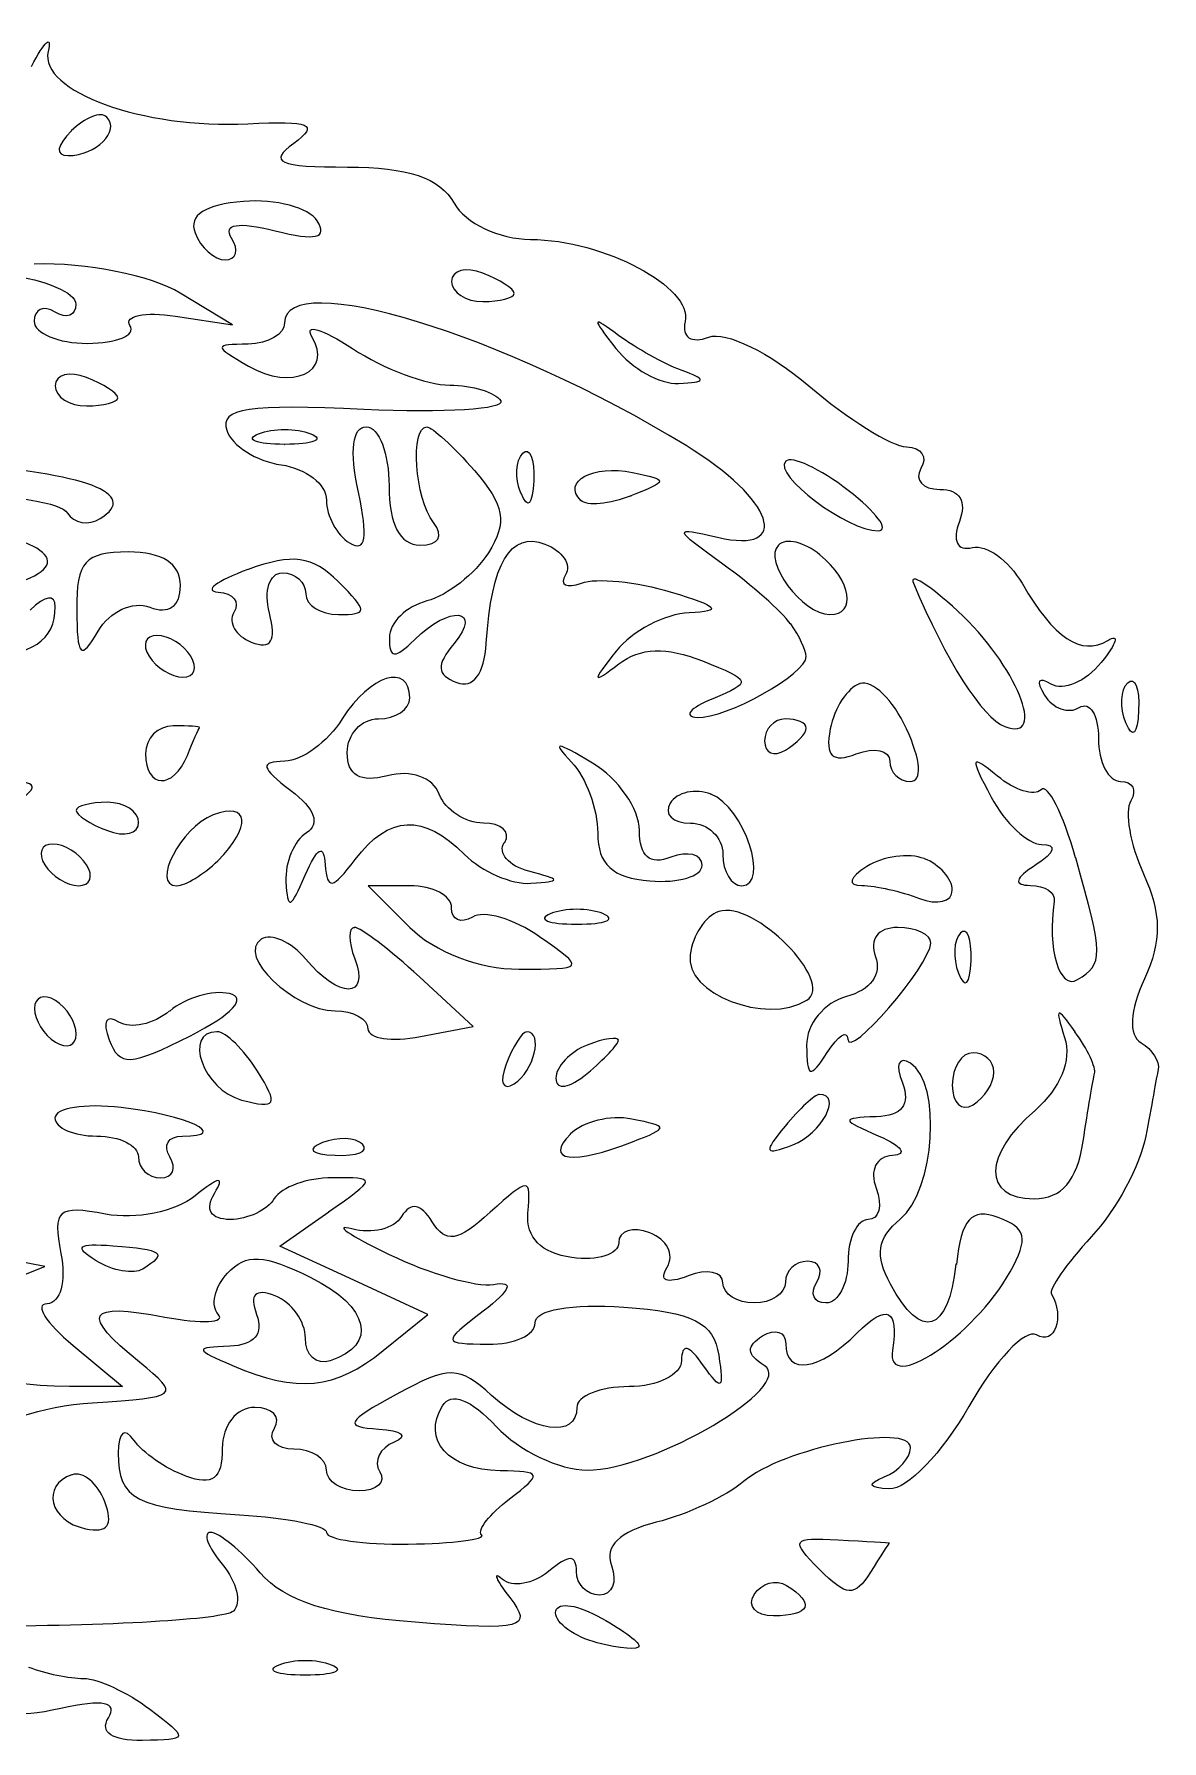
# Model space of a CAD drawing. Extents: x 100 to 384, y 603 to 745.
# Drawn here: x 264.59 to 274.29, y 643.08 to 657.76 of the extents above; entities that cross this region are included whole.
import ezdxf

# ---------------------------------------------------------------- set-up
doc = ezdxf.new("R2010")
doc.units = 0
doc.layers.add('Layer_1', color=7, linetype='CONTINUOUS')

msp = doc.modelspace()

# ---------------------------------------------------------------- linework, layer by layer
at = {"layer": 'Layer_1', "color": 7}
for points in [[(264.906386, 656.931053), (264.907803, 656.931155)], [(266.387601, 656.32506), (266.38916, 656.325003)], [(264.587091, 655.78587), (264.586637, 655.785927)], [(265.804458, 655.336466), (266.292754, 655.262736), (265.84386, 655.535543)], [(266.741422, 654.233547), (266.742726, 654.233547)], [(271.053995, 654.087889), (271.053683, 654.087969)], [(268.776527, 653.81239), (268.774543, 653.812469)], [(269.721768, 653.79155), (269.724291, 653.791209)], [(265.396808, 653.307392), (265.396382, 653.307474)], [(266.427456, 653.156938), (266.426578, 653.156708)], [(271.097082, 652.689595), (271.093765, 652.68904)], [(271.692754, 652.174946), (271.693094, 652.174665)], [(265.784842, 651.81136), (265.783595, 651.81136)], [(273.981362, 651.837008), (273.979661, 651.837356)], [(270.410502, 651.222683), (270.411352, 651.222564)], [(266.12602, 651.043689), (266.126559, 651.043746)], [(268.629948, 650.807853), (268.635532, 650.807892)], [(270.064987, 650.679358), (270.064165, 650.679375)], [(272.247636, 650.667314), (272.246304, 650.667909)], [(273.54871, 650.675846), (273.547264, 650.675707)], [(267.819466, 650.434853), (267.460401, 650.434853), (267.819466, 650.075797)], [(268.357822, 650.165207), (268.357737, 650.165703)], [(269.031986, 650.194702), (269.031305, 650.194702)], [(270.478023, 650.213116), (270.477428, 650.213116)], [(267.341148, 650.076809), (267.342367, 650.076163)], [(272.019787, 650.075879), (272.018965, 650.075343)], [(272.554486, 650.026979), (272.556754, 650.026695)], [(267.911252, 649.13597), (268.363094, 649.222115), (267.901954, 649.649463)], [(265.753208, 649.35667), (265.752839, 649.35703)], [(266.160149, 649.178269), (266.159271, 649.17822)], [(268.82602, 649.178561), (268.826304, 649.178447)], [(273.542615, 649.177699), (273.544713, 649.177642)], [(269.345299, 649.063692), (269.345299, 649.063545)], [(265.335296, 648.526105), (265.3347, 648.526246)], [(269.20008, 648.297283), (269.201299, 648.297283)], [(274.152858, 648.27993), (274.152546, 648.279941)], [(267.067491, 648.223594), (267.067774, 648.223679)], [(267.59105, 646.435463), (267.973019, 646.745326), (267.337576, 647.039157), (266.70219, 647.332988), (267.121916, 647.626949), (267.120697, 647.6277)], [(264.049699, 646.908262), (264.678055, 647.157484), (263.959982, 647.297855)], [(265.520738, 647.13587), (265.5219, 647.136238)], [(272.522455, 647.175716), (272.517636, 647.177423)], [(264.922685, 646.478416), (265.346436, 646.125324), (264.892382, 646.125324)], [(264.912508, 645.365883), (264.911941, 645.366095)], [(271.782272, 644.525923), (271.782556, 644.525838)], [(270.948518, 644.15067), (270.948518, 644.150869)], [(266.919154, 643.640547), (266.919041, 643.640547)], [(265.517393, 643.078877), (265.516997, 643.079302)]]:
    msp.add_lwpolyline(points, dxfattribs=at)
for points in [[(268.448105, 655.706738)], [(269.615441, 655.171894)], [(265.037346, 654.808691)], [(271.348543, 653.283496)], [(272.534644, 652.797814)], [(265.643847, 652.589379)], [(271.051529, 651.870743)], [(265.216949, 651.153008)], [(264.746767, 650.79396)], [(264.769472, 649.447444)], [(272.666171, 648.99811)], [(271.342845, 648.639094)], [(269.432663, 643.919213)]]:
    msp.add_lwpolyline(points, close=True, dxfattribs=at)
for points in [[(264.563705, 657.485504), (264.678792, 657.705643), (264.743138, 657.76432), (264.707422, 657.616238)], [(264.707422, 657.616238), (264.628335, 657.27201), (265.523545, 656.946763), (266.42533, 656.99284)], [(265.211563, 657.050817), (265.16139, 657.101699), (265.02306, 657.048229), (264.906386, 656.931053)], [(264.907803, 656.931155), (264.777409, 656.802292), (264.768622, 656.71867), (264.879456, 656.71867)], [(264.879456, 656.71867), (265.118134, 656.71867), (265.331412, 656.931098), (265.211563, 657.050817)], [(266.42533, 656.99284), (266.965812, 657.020619), (267.04368, 656.98717), (266.820423, 656.824037)], [(266.820423, 656.824037), (266.595919, 656.660591), (266.688329, 656.620594), (267.284285, 656.620594)], [(267.284285, 656.620594), (267.800474, 656.620594), (268.079091, 656.526087), (268.19979, 656.310489)], [(266.38916, 656.325003), (266.057649, 656.298924), (265.912997, 656.205834), (265.971362, 656.053727)], [(267.023072, 656.156115), (266.953907, 656.270294), (266.666445, 656.346404), (266.387601, 656.32506)], [(268.19979, 656.310489), (268.297019, 656.137434), (268.587683, 655.999203), (268.858165, 655.997723)], [(265.971362, 656.053727), (266.020685, 655.925771), (266.137189, 655.821201), (266.231015, 655.821201)], [(266.285441, 656.007834), (266.210606, 656.130093), (266.338449, 656.152089), (266.660748, 656.071444)], [(266.660748, 656.071444), (267.010146, 655.983882), (267.114489, 656.008033), (267.023072, 656.156115)], [(266.231015, 655.821201), (266.325409, 655.821201), (266.351204, 655.905305), (266.285441, 656.007834)], [(268.858165, 655.997723), (269.488137, 655.993755), (270.255107, 655.58643), (270.188379, 655.290411)], [(265.84386, 655.535543), (265.597245, 655.685609), (265.03179, 655.798258), (264.587091, 655.78587)], [(270.198386, 654.222407), (268.635589, 655.179381), (266.742244, 655.757861), (266.742244, 655.278355)], [(268.448105, 655.706738), (268.300987, 655.76363), (268.179097, 655.732534), (268.179097, 655.636269)], [(264.362417, 655.691193), (264.683384, 655.651281), (264.945957, 655.538377), (264.945957, 655.4401)], [(268.179097, 655.636269), (268.179097, 655.540713), (268.301554, 655.46225), (268.448105, 655.46225)], [(268.717113, 655.532719), (268.717113, 655.571639), (268.594656, 655.64979), (268.448105, 655.706738)], [(264.945957, 655.4401), (264.945957, 655.341795), (264.86602, 655.311209), (264.766524, 655.372239)], [(268.448105, 655.46225), (268.595223, 655.46225), (268.717113, 655.494026), (268.717113, 655.532719)], [(264.766524, 655.372239), (264.667311, 655.433184), (264.587091, 655.398317), (264.587091, 655.293124)], [(264.587091, 655.293124), (264.587091, 655.18861), (264.794587, 655.102976), (265.046502, 655.102976)], [(265.411037, 655.256557), (265.360581, 655.341114), (265.537463, 655.377086), (265.804458, 655.336466)], [(269.615356, 655.171877), (269.382348, 655.34601), (269.379513, 655.330958), (269.592678, 655.058123)], [(270.188379, 655.290411), (270.156915, 655.154263), (270.240253, 655.099044), (270.39219, 655.156616)], [(265.046502, 655.102976), (265.298502, 655.102976), (265.463223, 655.171999), (265.411037, 655.256557)], [(266.742244, 655.278355), (266.742244, 655.181637), (266.601645, 655.099971), (266.428137, 655.09691)], [(266.430376, 654.907697), (266.803472, 654.690421), (267.164209, 654.856702), (266.977463, 655.159612)], [(266.977463, 655.159612), (266.906313, 655.276201), (267.062786, 655.230166), (267.327286, 655.057338)], [(270.154023, 654.87189), (270.006905, 654.926712), (269.763579, 655.061726), (269.615441, 655.171894)], [(270.39219, 655.156616), (270.532505, 655.210389), (270.919576, 655.021687), (271.252335, 654.737091)], [(266.428137, 655.09691), (266.129762, 655.092091), (266.129762, 655.081886), (266.430376, 654.907697)], [(267.327286, 655.057338), (267.591759, 654.88451), (267.967463, 654.743151), (268.162543, 654.743151)], [(269.592678, 655.058123), (269.729025, 654.885295), (269.970593, 654.750315), (270.131346, 654.758107)], [(265.037346, 654.80872), (264.890228, 654.865639), (264.768338, 654.834515), (264.768338, 654.73825)], [(270.131346, 654.758107), (270.374842, 654.770296), (270.378811, 654.788721), (270.154023, 654.87189)], [(264.768338, 654.73825), (264.768338, 654.642666), (264.890511, 654.564231), (265.037346, 654.564231)], [(265.306354, 654.634701), (265.306354, 654.673535), (265.184181, 654.751772), (265.037346, 654.808691)], [(268.162543, 654.743151), (268.35785, 654.743151), (268.555056, 654.682603), (268.601148, 654.608534)], [(271.252335, 654.737091), (271.585123, 654.452507), (271.963094, 654.216369), (272.092354, 654.212353)], [(265.037346, 654.564231), (265.184464, 654.564231), (265.306354, 654.596036), (265.306354, 654.634701)], [(267.424628, 654.534238), (266.433891, 654.581832), (266.181182, 654.543876), (266.243374, 654.35472)], [(268.601148, 654.608534), (268.647352, 654.534465), (268.117841, 654.501158), (267.424628, 654.534238)], [(266.243374, 654.35472), (266.285894, 654.222852), (266.497359, 654.088972), (266.712395, 654.057422)], [(266.742726, 654.233547), (266.496395, 654.233547), (266.394858, 654.274168), (266.517655, 654.324086)], [(266.517655, 654.324086), (266.642096, 654.373919), (266.843044, 654.373919), (266.966493, 654.324086)], [(266.966493, 654.324086), (267.090934, 654.274253), (266.98917, 654.233547), (266.741422, 654.233547)], [(267.376666, 653.822989), (267.298997, 654.18103), (267.325075, 654.384093), (267.446115, 654.384093)], [(267.446115, 654.384093), (267.553548, 654.384093), (267.640288, 654.155082), (267.640288, 653.87539)], [(268.021831, 653.561206), (267.863658, 653.764564), (267.818587, 654.384118), (267.965138, 654.384118)], [(267.965138, 654.384118), (268.010493, 654.384118), (268.195311, 654.214975), (268.375056, 654.008046)], [(268.774543, 653.812469), (268.723236, 653.942211), (268.729189, 654.096898), (268.791551, 654.156573)], [(268.791551, 654.156573), (268.849945, 654.216214), (268.894732, 654.110084), (268.885945, 653.920929)], [(270.467677, 653.434053), (271.114855, 653.284412), (270.952004, 653.760913), (270.198386, 654.222407)], [(271.592351, 653.837335), (271.347721, 654.025839), (271.104735, 654.138643), (271.053995, 654.087889)], [(272.092354, 654.212353), (272.222748, 654.208101), (272.277456, 654.124337), (272.217645, 654.025635)], [(265.155012, 653.594567), (265.503107, 653.809689), (265.030855, 653.987364), (263.912417, 654.063086)], [(266.712395, 654.057422), (266.927545, 654.026014), (267.102272, 653.889328), (267.102272, 653.753789)], [(268.375056, 654.008046), (268.635844, 653.707188), (268.659938, 653.565832), (268.495812, 653.301386)], [(269.290449, 653.751893), (269.126889, 653.91565), (269.395614, 654.059724), (269.735941, 653.991194)], [(269.735941, 653.991194), (270.048376, 653.928293), (270.047809, 653.918825), (269.721768, 653.79155)], [(271.053683, 654.087969), (270.938597, 653.973619), (271.588609, 653.485088), (271.848036, 653.490533)], [(272.217645, 654.025635), (272.157834, 653.926847), (272.231819, 653.846145), (272.380071, 653.846145)], [(267.301548, 653.384713), (267.439311, 653.299447), (267.461989, 653.432902), (267.376666, 653.822989)], [(267.640288, 653.87539), (267.640288, 653.545318), (267.734115, 653.366665), (267.906745, 653.366665)], [(268.885945, 653.920929), (268.874606, 653.711703), (268.835488, 653.669269), (268.776527, 653.81239)], [(271.848036, 653.490533), (271.953201, 653.491811), (271.833863, 653.648848), (271.592351, 653.837335)], [(272.380071, 653.846145), (272.552984, 653.846145), (272.614212, 653.743928), (272.548165, 653.569512)], [(263.956666, 653.795033), (264.40556, 653.800136), (264.817831, 653.731594), (264.872682, 653.642586)], [(267.102272, 653.753789), (267.102272, 653.618407), (267.191563, 653.452296), (267.301548, 653.384713)], [(269.724291, 653.791209), (269.537488, 653.717792), (269.342067, 653.699792), (269.290449, 653.751893)], [(264.511463, 653.067856), (264.989809, 653.251456), (264.525636, 653.492282), (263.582351, 653.54864)], [(264.872682, 653.642586), (264.926256, 653.553918), (265.054949, 653.531695), (265.155012, 653.594567)], [(267.906745, 653.366665), (268.071437, 653.366665), (268.116225, 653.440224), (268.021831, 653.561206)], [(272.548165, 653.569512), (272.485803, 653.403713), (272.528323, 653.313713), (272.660984, 653.345121)], [(268.4775, 652.522728), (268.52002, 653.208361), (268.686414, 653.488929), (268.982379, 653.374984)], [(270.513031, 653.203227), (270.080889, 653.515464), (270.079245, 653.524013), (270.467677, 653.434053)], [(271.348486, 653.283459), (271.215258, 653.39367), (271.055157, 653.431088), (270.990981, 653.366883)], [(265.396382, 653.307474), (265.025129, 653.307474), (264.94848, 653.222492), (264.952987, 652.813787)], [(265.845674, 653.018902), (265.845674, 653.206895), (265.690335, 653.307392), (265.396808, 653.307392)], [(267.203299, 653.052566), (266.981063, 653.274179), (266.811778, 653.296912), (266.427456, 653.156938)], [(268.495812, 653.301386), (268.381576, 653.119571), (268.143976, 652.932848), (267.966215, 652.886359)], [(268.982379, 653.374984), (269.132615, 653.316987), (269.212836, 653.198046), (269.159261, 653.110767)], [(270.990981, 653.366883), (270.855201, 653.23218), (271.198477, 652.768424), (271.431882, 652.768424)], [(271.431882, 652.768424), (271.667157, 652.768424), (271.621803, 653.0569), (271.348543, 653.283496)], [(272.660984, 653.345121), (272.782307, 653.37378), (272.972682, 653.235506), (273.086974, 653.038262)], [(266.426578, 653.156708), (266.155869, 653.057524), (266.040272, 652.970585), (266.169759, 652.962648)], [(266.611113, 652.78211), (266.56179, 652.972229), (266.610943, 653.127749), (266.722231, 653.127749)], [(266.722231, 653.127749), (266.833633, 653.127749), (266.923491, 653.047104), (266.923491, 652.948316)], [(269.159261, 653.110767), (269.106537, 653.023658), (269.16493, 652.990918), (269.295324, 653.039334)], [(269.295324, 653.039334), (269.424867, 653.087098), (269.771431, 653.05294), (270.067652, 652.962912)], [(271.093765, 652.68904), (271.021765, 652.793837), (270.759872, 653.024891), (270.513031, 653.203227)], [(272.534644, 652.797862), (272.284345, 653.028517), (272.11197, 653.136452), (272.153327, 653.037644)], [(264.768338, 652.835446), (264.768338, 652.946905), (264.682732, 652.934772), (264.551771, 652.805853)], [(265.580918, 652.832014), (265.746178, 652.768886), (265.845674, 652.838533), (265.845674, 653.018902)], [(266.169759, 652.962648), (266.299869, 652.954995), (266.36053, 652.875993), (266.306105, 652.787666)], [(266.923491, 652.948316), (266.923491, 652.849245), (267.051334, 652.768798), (267.205538, 652.768798)], [(267.205538, 652.768798), (267.461223, 652.768798), (267.460656, 652.795444), (267.203299, 653.052566)], [(270.067652, 652.962912), (270.479923, 652.837791), (270.516688, 652.796036), (270.223841, 652.784329)], [(272.153327, 653.037644), (272.433107, 652.370431), (272.746817, 651.878036), (272.939261, 651.804185)], [(273.086974, 653.038262), (273.361085, 652.564307), (273.594631, 652.408461), (273.824691, 652.545952)], [(264.124987, 652.41051), (264.564017, 652.41051), (264.768338, 652.545439), (264.768338, 652.835446)], [(264.952987, 652.813787), (264.95551, 652.399342), (264.987853, 652.369311), (265.137523, 652.626899)], [(265.137523, 652.626899), (265.236735, 652.795985), (265.435047, 652.888054), (265.580918, 652.832014)], [(267.966215, 652.886359), (267.788767, 652.840183), (267.643179, 652.697374), (267.643179, 652.56961)], [(267.859746, 652.552603), (268.159368, 652.852256), (268.452754, 652.823906), (268.200272, 652.520117)], [(272.939261, 651.804185), (273.311847, 651.661291), (273.03734, 652.336464), (272.534644, 652.797814)], [(266.306105, 652.787666), (266.252814, 652.698884), (266.323113, 652.584138), (266.454074, 652.531725)], [(266.454074, 652.531725), (266.627554, 652.465281), (266.67546, 652.54108), (266.611113, 652.78211)], [(270.223841, 652.784329), (270.01266, 652.774975), (269.731009, 652.627403), (269.595485, 652.454708)], [(271.23116, 652.408143), (271.228893, 652.45826), (271.170499, 652.584997), (271.097082, 652.689595)], [(265.643847, 652.589379), (265.544634, 652.589379), (265.512886, 652.508365), (265.576099, 652.409833)], [(265.934426, 652.409833), (265.874615, 652.50879), (265.742237, 652.589379), (265.643847, 652.589379)], [(267.643179, 652.56961), (267.643179, 652.388987), (267.690518, 652.38516), (267.859746, 652.552603)], [(268.200272, 652.520117), (268.044083, 652.331415), (268.050319, 652.250713), (268.222949, 652.183917)], [(268.222949, 652.183917), (268.364115, 652.129435), (268.460776, 652.256938), (268.4775, 652.522728)], [(273.824691, 652.545952), (273.928439, 652.607379), (273.90151, 652.522141), (273.769132, 652.35657)], [(265.576099, 652.409833), (265.63591, 652.311045), (265.768288, 652.230343), (265.866678, 652.230343)], [(265.866678, 652.230343), (265.965891, 652.230343), (265.996789, 652.310989), (265.934426, 652.409833)], [(267.818474, 652.051003), (267.818474, 652.355887), (267.474178, 652.2494), (267.23825, 651.871485)], [(269.595485, 652.454708), (269.380052, 652.181505), (269.383453, 652.167079), (269.618162, 652.343902)], [(269.618162, 652.343902), (269.804965, 652.48518), (270.02482, 652.493288), (270.336348, 652.370264)], [(270.293828, 651.88387), (270.539025, 651.870264), (271.235667, 652.259401), (271.23116, 652.408143)], [(270.336348, 652.370264), (270.763359, 652.201234), (270.767752, 652.185275), (270.426206, 652.044481)], [(273.769132, 652.35657), (273.634203, 652.190516), (273.440256, 652.106866), (273.337444, 652.170419)], [(272.092921, 651.785879), (271.978401, 652.0353), (271.799252, 652.210356), (271.692754, 652.174946)], [(273.337444, 652.170419), (273.226609, 652.23777), (273.203649, 652.198482), (273.281318, 652.075486)], [(273.996669, 652.181445), (274.055063, 652.240831), (274.09985, 652.135269), (274.090779, 651.945801)], [(271.693094, 652.174665), (271.585945, 652.139685), (271.470858, 651.963682), (271.436842, 651.784759)], [(273.281318, 652.075486), (273.351617, 651.959748), (273.48683, 651.911729), (273.578275, 651.96828)], [(273.979661, 651.837356), (273.928637, 651.967098), (273.934307, 652.121787), (273.996669, 652.181445)], [(267.549466, 651.871485), (267.696584, 651.871485), (267.818474, 651.952131), (267.818474, 652.051003)], [(270.426206, 652.044481), (270.228064, 651.963467), (270.169387, 651.890758), (270.293828, 651.88387)], [(273.578275, 651.96828), (273.670968, 652.024973), (273.745236, 651.905493), (273.745236, 651.701908)], [(274.090779, 651.945801), (274.079441, 651.736633), (274.040606, 651.69417), (273.981362, 651.837008)], [(265.783595, 651.81136), (265.6515, 651.81136), (265.545201, 651.70336), (265.545201, 651.571917)], [(266.01048, 651.796053), (266.016149, 651.805407), (265.916086, 651.81136), (265.784842, 651.81136)], [(265.905031, 651.55661), (265.954354, 651.680002), (266.00226, 651.787719), (266.01048, 651.796053)], [(267.23825, 651.871485), (267.113809, 651.674052), (266.892055, 651.509858), (266.742981, 651.506698)], [(267.280458, 651.58124), (267.280458, 651.740803), (267.402631, 651.871485), (267.549466, 651.871485)], [(271.051529, 651.870714), (270.9526, 651.870714), (270.872096, 651.785477), (270.872096, 651.680595)], [(271.230962, 651.791798), (271.230962, 651.834799), (271.151025, 651.870743), (271.051529, 651.870743)], [(271.051529, 651.60165), (271.150741, 651.662283), (271.230962, 651.748343), (271.230962, 651.791798)], [(271.436842, 651.784759), (271.391771, 651.548378), (271.45385, 651.489508), (271.661346, 651.569666)], [(272.124386, 651.332378), (272.231535, 651.332378), (272.219063, 651.511131), (272.092921, 651.785879)], [(269.39122, 651.490007), (269.073797, 651.681629), (269.035302, 651.683217), (269.211787, 651.497661)], [(270.872096, 651.680595), (270.872096, 651.575741), (270.952033, 651.540365), (271.051529, 651.60165)], [(271.661346, 651.569666), (271.818669, 651.629903), (271.948921, 651.601329), (271.948921, 651.506397)], [(273.745236, 651.701908), (273.745236, 651.498551), (273.830275, 651.332268), (273.935724, 651.332268)], [(265.545201, 651.571917), (265.545201, 651.269611), (265.784445, 651.259624), (265.905031, 651.55661)], [(266.742981, 651.506698), (266.524997, 651.501595), (266.536335, 651.451876), (266.795705, 651.254698)], [(267.627872, 651.381851), (267.390896, 651.319999), (267.280458, 651.382353), (267.280458, 651.58124)], [(269.211787, 651.497661), (269.336228, 651.367466), (269.436291, 651.092922), (269.436291, 650.887333)], [(269.795157, 650.911051), (269.795157, 651.095444), (269.613173, 651.355872), (269.39122, 651.490007)], [(271.948921, 651.506397), (271.948921, 651.410756), (272.027441, 651.332378), (272.124386, 651.332378)], [(272.875283, 651.378708), (272.640858, 651.573079), (272.633771, 651.549665), (272.821708, 651.197602)], [(264.235453, 651.019397), (264.653904, 651.280666), (264.670798, 651.332659), (264.338918, 651.332659)], [(268.071126, 651.223253), (268.016984, 651.36748), (267.829897, 651.434491), (267.627872, 651.381851)], [(273.250704, 651.26073), (273.194294, 651.203101), (273.024215, 651.255627), (272.875283, 651.378708)], [(273.935724, 651.332268), (274.040889, 651.332268), (274.07859, 651.257546), (274.022748, 651.166101)], [(266.795705, 651.254698), (267.002067, 651.098934), (267.050256, 650.965022), (266.930067, 650.890738)], [(268.452414, 650.973889), (268.295941, 650.973889), (268.123793, 651.086453), (268.071126, 651.223253)], [(270.411352, 651.222564), (270.276423, 651.274268), (270.117683, 651.239855), (270.059289, 651.145292)], [(270.674974, 650.435043), (270.919888, 650.435043), (270.694817, 651.114505), (270.410502, 651.222683)], [(272.821708, 651.197602), (272.941614, 650.975508), (273.135135, 650.792407), (273.255041, 650.790893)], [(273.547264, 650.675707), (273.441249, 651.055226), (273.309154, 651.3185), (273.250704, 651.26073)], [(265.216949, 651.153036), (265.069831, 651.153036), (264.947941, 651.1216), (264.947941, 651.082935)], [(264.947941, 651.082935), (264.947941, 651.044242), (265.070115, 650.965751), (265.216949, 650.908945)], [(265.485957, 650.979017), (265.485957, 651.074601), (265.363784, 651.153008), (265.216949, 651.153008)], [(266.126559, 651.043746), (265.848197, 650.936653), (265.589592, 650.434898), (265.81316, 650.434898)], [(266.166556, 650.650303), (266.460423, 650.944103), (266.438115, 651.163232), (266.12602, 651.043689)], [(267.348178, 650.659629), (267.640571, 651.044752), (267.93648, 651.058872), (268.290867, 650.704105)], [(270.059289, 651.145292), (270.00203, 651.050614), (270.081967, 650.973626), (270.233053, 650.973626)], [(274.022748, 651.166101), (273.967472, 651.074513), (274.017078, 650.791962), (274.131598, 650.537694)], [(265.216949, 650.908945), (265.364067, 650.852252), (265.485957, 650.883433), (265.485957, 650.979017)], [(266.930067, 650.890738), (266.824902, 650.826278), (266.744965, 650.63647), (266.752902, 650.469538)], [(268.635532, 650.807892), (268.690524, 650.89948), (268.607186, 650.973889), (268.452414, 650.973889)], [(269.436291, 650.887333), (269.436291, 650.618212), (269.563567, 650.503148), (269.885072, 650.476397)], [(270.064165, 650.679375), (269.883882, 650.61072), (269.795157, 650.687029), (269.795157, 650.911051)], [(270.233053, 650.973626), (270.386124, 650.973626), (270.512833, 650.852246), (270.512833, 650.704334)], [(264.746795, 650.79396), (264.647866, 650.79396), (264.616401, 650.713456), (264.679047, 650.61447)], [(265.037374, 650.61447), (264.977563, 650.713541), (264.845186, 650.79396), (264.746767, 650.79396)], [(266.919579, 650.524927), (267.025028, 650.769415), (267.078603, 650.798045), (267.091642, 650.614785)], [(268.84453, 650.559311), (268.670767, 650.604438), (268.574389, 650.716605), (268.629948, 650.807853)], [(270.333995, 650.611128), (270.333995, 650.705862), (270.211822, 650.73676), (270.064987, 650.679358)], [(273.255041, 650.790893), (273.391954, 650.78962), (273.374096, 650.723627), (273.204867, 650.614124)], [(264.679047, 650.61447), (264.738858, 650.515399), (264.871236, 650.43498), (264.969626, 650.43498)], [(264.969626, 650.43498), (265.068839, 650.43498), (265.100871, 650.515626), (265.037374, 650.61447)], [(265.81316, 650.434898), (265.888562, 650.434898), (266.046735, 650.532013), (266.166556, 650.650303)], [(267.091642, 650.614785), (267.10865, 650.394618), (267.152304, 650.40281), (267.348178, 650.659629)], [(268.290867, 650.704105), (268.437986, 650.555881), (268.695768, 650.444224), (268.861538, 650.455563)], [(269.885072, 650.476397), (270.131119, 650.455421), (270.333995, 650.516281), (270.333995, 650.611128)], [(270.512833, 650.704334), (270.512833, 650.556139), (270.585116, 650.435043), (270.674974, 650.435043)], [(271.752565, 650.600359), (271.598077, 650.501685), (271.580786, 650.439181), (271.709762, 650.437424)], [(272.246304, 650.667909), (272.113642, 650.718422), (271.891689, 650.688885), (271.752565, 650.600359)], [(272.487447, 650.395414), (272.487447, 650.494485), (272.378313, 650.616574), (272.247636, 650.667314)], [(273.204867, 650.614124), (273.025434, 650.497961), (273.009844, 650.439113), (273.160363, 650.437384)], [(273.565718, 649.626647), (273.789088, 649.764609), (273.788521, 649.824222), (273.54871, 650.675846)], [(266.752902, 650.469538), (266.767075, 650.221988), (266.793721, 650.232249), (266.919579, 650.524927)], [(268.861538, 650.455563), (269.127995, 650.474555), (269.126011, 650.485837), (268.84453, 650.559311)], [(274.131598, 650.537694), (274.288071, 650.192553), (274.290338, 649.963267), (274.140102, 649.632957)], [(268.178587, 650.244648), (268.178587, 650.349473), (268.017863, 650.434853), (267.819466, 650.434853)], [(271.235015, 649.449009), (271.484464, 649.603894), (270.781671, 650.314344), (270.478023, 650.213116)], [(271.709762, 650.437424), (271.825982, 650.436143), (272.047368, 650.385833), (272.2035, 650.325314)], [(272.2035, 650.325314), (272.358839, 650.265701), (272.487447, 650.297534), (272.487447, 650.395414)], [(273.160363, 650.437384), (273.284804, 650.4361), (273.376363, 650.374398), (273.364174, 650.299904)], [(273.364174, 650.299904), (273.301529, 649.894204), (273.408962, 649.53006), (273.565718, 649.626647)], [(268.357737, 650.165703), (268.258524, 650.105042), (268.178587, 650.139908), (268.178587, 650.244648)], [(268.936288, 649.996432), (268.715469, 650.15024), (268.456326, 650.226379), (268.357822, 650.165207)], [(269.031305, 650.194702), (268.907148, 650.144982), (269.008628, 650.10405), (269.256376, 650.10405)], [(269.48088, 650.194702), (269.356439, 650.244336), (269.155463, 650.244336), (269.031986, 650.194702)], [(269.256376, 650.10405), (269.502707, 650.10405), (269.604187, 650.144472), (269.48088, 650.194702)], [(270.477428, 650.213116), (270.364893, 650.176265), (270.254341, 650.008454), (270.230814, 649.840652)], [(266.922527, 649.805596), (266.79922, 649.952657), (266.628348, 650.028144), (266.540134, 649.973577)], [(267.342367, 650.076163), (267.288792, 650.076163), (267.290493, 649.954585), (267.345003, 649.806871)], [(267.901954, 649.649463), (267.649104, 649.884512), (267.396055, 650.076809), (267.341148, 650.076809)], [(267.819466, 650.075797), (268.03093, 649.865183), (268.417888, 649.716681), (268.757138, 649.716681)], [(272.018965, 650.075343), (271.845485, 650.075343), (271.7698, 649.974969), (271.826493, 649.823797)], [(272.302118, 649.941233), (272.304386, 650.014934), (272.176826, 650.075879), (272.019787, 650.075879)], [(272.556754, 650.026695), (272.498077, 649.967394), (272.491841, 649.812254), (272.539746, 649.682569)], [(272.649163, 649.791363), (272.654833, 649.98066), (272.614014, 650.086642), (272.554486, 650.026979)], [(266.540134, 649.973577), (266.323283, 649.84015), (266.823031, 649.358603), (267.177362, 649.358603)], [(268.757138, 649.716681), (269.332118, 649.716681), (269.333167, 649.717963), (268.936288, 649.996432)], [(271.587192, 649.113423), (271.589771, 648.930532), (272.293415, 649.744549), (272.302118, 649.941233)], [(267.345003, 649.806871), (267.477664, 649.459967), (267.20894, 649.458703), (266.922527, 649.805596)], [(270.230814, 649.840652), (270.182908, 649.507983), (270.886127, 649.233371), (271.235015, 649.449009)], [(271.826493, 649.823797), (271.882902, 649.674213), (271.781705, 649.53542), (271.577327, 649.481522)], [(272.539746, 649.682569), (272.596156, 649.539391), (272.640093, 649.581571), (272.649163, 649.791363)], [(274.140102, 649.632957), (274.011976, 649.355502), (274.002622, 649.150705), (274.111756, 649.083745)], [(264.769472, 649.447447), (264.67026, 649.50808), (264.590039, 649.47738), (264.590039, 649.379188)], [(264.948905, 649.156955), (264.948905, 649.255742), (264.868968, 649.386533), (264.769472, 649.447444)], [(266.266817, 649.506708), (266.124801, 649.539079), (265.892275, 649.47238), (265.753208, 649.35667)], [(265.931195, 649.144233), (266.291563, 649.327209), (266.424452, 649.47062), (266.266817, 649.506708)], [(271.577327, 649.481522), (271.386556, 649.431717), (271.231869, 649.241796), (271.233428, 649.059877)], [(264.590039, 649.379188), (264.590039, 649.280231), (264.669976, 649.149639), (264.769472, 649.088697)], [(265.314773, 649.261729), (265.205072, 649.328825), (265.172757, 649.266831), (265.232285, 649.10914)], [(265.752839, 649.35703), (265.613374, 649.241546), (265.41665, 649.198715), (265.314773, 649.261729)], [(267.177362, 649.358603), (267.331567, 649.358603), (267.459409, 649.289409), (267.459409, 649.203945)], [(273.544713, 649.177642), (273.382571, 649.403819), (273.367548, 649.395853), (273.453721, 649.127894)], [(264.769472, 649.088697), (264.868685, 649.028064), (264.948905, 649.058763), (264.948905, 649.156955)], [(265.232285, 649.10914), (265.321293, 648.876302), (265.411151, 648.880724), (265.931195, 649.144233)], [(266.159271, 649.17822), (265.862993, 649.17822), (266.04305, 648.675899), (266.372152, 648.590389)], [(266.508499, 648.838817), (266.390578, 649.025422), (266.234956, 649.178269), (266.160149, 649.178269)], [(267.459409, 649.203945), (267.459409, 649.119359), (267.66322, 649.088036), (267.911252, 649.13597)], [(268.826304, 649.178447), (268.787186, 649.178447), (268.706115, 649.052816), (268.649138, 648.89983)], [(268.718304, 648.730998), (268.888382, 648.836617), (268.969737, 649.178561), (268.82602, 649.178561)], [(269.614307, 649.104511), (269.614307, 649.138215), (269.492134, 649.120102), (269.345299, 649.063692)], [(271.41031, 648.998592), (271.506404, 649.146815), (271.585491, 649.198406), (271.587192, 649.113423)], [(273.453721, 649.127894), (273.514949, 648.933466), (273.416871, 648.689766), (273.202004, 648.504459)], [(273.711844, 648.818651), (273.726017, 648.867917), (273.650049, 649.029662), (273.542615, 649.177699)], [(269.345299, 649.063545), (269.198181, 649.006852), (269.076291, 648.878159), (269.076291, 648.777878)], [(269.345299, 648.818867), (269.492417, 648.941975), (269.614307, 649.070243), (269.614307, 649.104511)], [(271.233428, 649.059877), (271.235667, 648.780494), (271.264893, 648.770842), (271.41031, 648.998592)], [(272.666171, 648.99811), (272.566959, 648.99811), (272.486738, 648.871911), (272.486738, 648.718189)], [(272.845604, 648.829278), (272.845604, 648.922567), (272.7651, 648.99811), (272.666171, 648.99811)], [(274.111756, 649.083745), (274.207283, 649.025209), (274.272763, 648.921206), (274.259157, 648.852863)], [(266.372152, 648.590389), (266.674552, 648.511586), (266.692524, 648.544467), (266.508499, 648.838817)], [(268.649138, 648.89983), (268.589044, 648.740183), (268.617107, 648.668069), (268.718304, 648.730998)], [(272.127078, 648.907047), (272.024181, 648.969664), (271.995267, 648.897693), (272.057913, 648.738215)], [(272.038921, 647.564922), (272.337948, 647.81318), (272.398694, 648.73912), (272.127078, 648.907047)], [(272.666171, 648.549357), (272.765384, 648.60999), (272.845604, 648.736217), (272.845604, 648.829278)], [(274.259157, 648.852863), (274.242149, 648.784945), (274.199913, 648.526822), (274.152858, 648.27993)], [(269.076291, 648.777878), (269.076291, 648.672656), (269.191094, 648.690287), (269.345299, 648.818867)], [(272.057913, 648.738215), (272.129063, 648.549967), (272.057913, 648.45546), (271.830858, 648.446939)], [(272.486738, 648.718189), (272.486738, 648.564211), (272.566675, 648.488044), (272.666171, 648.549357)], [(273.612631, 648.235162), (273.654867, 648.506693), (273.697954, 648.769263), (273.711844, 648.818651)], [(265.3347, 648.526246), (265.021982, 648.562275), (264.766156, 648.521994), (264.766156, 648.436246)], [(271.342817, 648.639014), (271.304833, 648.639014), (271.173305, 648.515906), (271.048042, 648.365584)], [(271.11494, 648.20537), (271.365806, 648.302173), (271.543, 648.639094), (271.342845, 648.639094)], [(264.766156, 648.436246), (264.766156, 648.350555), (264.92688, 648.280256), (265.12522, 648.280256)], [(265.863277, 648.280256), (266.286036, 648.280256), (265.900127, 648.460397), (265.335296, 648.526105)], [(269.729649, 648.426742), (269.546247, 648.463224), (269.308108, 648.404631), (269.20008, 648.297283)], [(269.735318, 648.230443), (270.052515, 648.355564), (270.052345, 648.362083), (269.729649, 648.426742)], [(271.830858, 648.446939), (271.523667, 648.435033), (271.52568, 648.42171), (271.85637, 648.280006)], [(273.202004, 648.504459), (272.74934, 648.116923), (272.745286, 647.741418), (273.190666, 647.741418)], [(265.12522, 648.280256), (265.323078, 648.280256), (265.484285, 648.19961), (265.484285, 648.100738)], [(265.753576, 648.100738), (265.693765, 648.199695), (265.739403, 648.280256), (265.863277, 648.280256)], [(267.411617, 648.209421), (267.353223, 648.268778), (267.1959, 648.275185), (267.067491, 648.223594)], [(269.201299, 648.297283), (268.968008, 648.062887), (269.226811, 648.030203), (269.735318, 648.230443)], [(271.048042, 648.365584), (270.858121, 648.136942), (270.869743, 648.110693), (271.11494, 648.20537)], [(271.85637, 648.280006), (272.054511, 648.195449), (272.105252, 648.120189), (271.972874, 648.113017)], [(274.152546, 648.279941), (274.106908, 648.033015), (273.896861, 647.642812), (273.683271, 647.412704)], [(265.484285, 648.100738), (265.484285, 648.001809), (265.569608, 647.921248), (265.674773, 647.921248)], [(265.674773, 647.921248), (265.779938, 647.921248), (265.814237, 648.001894), (265.753576, 648.100738)], [(267.067774, 648.223679), (266.925475, 648.166419), (266.966294, 648.123446), (267.177192, 648.114885)], [(267.177192, 648.114885), (267.36683, 648.106948), (267.472363, 648.149043), (267.411617, 648.209421)], [(271.972874, 648.113017), (271.832559, 648.105364), (271.771897, 647.986592), (271.833126, 647.831083)], [(273.190666, 647.741418), (273.430193, 647.741418), (273.5607, 647.892476), (273.612631, 648.235162)], [(266.138634, 647.787067), (266.231327, 647.940535), (266.178036, 647.933958), (265.971107, 647.764957)], [(267.152729, 647.921684), (266.938146, 647.921684), (266.714379, 647.841039), (266.653349, 647.742223)], [(267.120697, 647.6277), (267.537249, 647.919451), (267.537504, 647.921684), (267.152729, 647.921684)], [(268.835374, 647.617992), (268.860886, 647.930081), (268.852382, 647.93037), (268.510269, 647.624228)], [(271.833126, 647.831083), (271.888685, 647.68286), (271.858637, 647.561792), (271.763677, 647.561792)], [(265.201671, 647.608569), (264.78974, 647.686947), (264.744612, 647.647262), (264.816669, 647.270629)], [(265.971107, 647.764957), (265.80443, 647.629716), (265.458716, 647.559587), (265.201671, 647.608569)], [(266.272997, 647.562705), (266.106036, 647.562705), (266.053311, 647.647404), (266.138634, 647.787067)], [(266.653349, 647.742223), (266.593538, 647.64318), (266.422326, 647.562705), (266.272997, 647.562705)], [(268.012137, 647.542165), (267.914058, 647.70031), (267.827034, 647.715447), (267.747948, 647.587576)], [(272.880952, 647.579684), (272.649929, 647.663335), (272.56557, 647.568913), (272.522455, 647.175716)], [(267.32156, 647.481022), (267.152332, 647.52751), (267.296049, 647.429034), (267.64145, 647.261705)], [(267.747948, 647.587576), (267.684168, 647.482326), (267.491412, 647.434789), (267.32156, 647.481022)], [(268.510269, 647.624228), (268.229356, 647.369904), (268.128782, 647.353406), (268.012137, 647.542165)], [(269.212524, 647.234923), (268.950036, 647.272029), (268.817941, 647.406448), (268.835374, 647.617992)], [(269.884647, 647.447409), (269.738096, 647.503931), (269.616489, 647.467251), (269.616489, 647.363985)], [(271.763677, 647.561792), (271.667866, 647.561792), (271.589913, 647.400302), (271.589913, 647.202716)], [(271.955582, 647.004339), (271.82037, 647.256934), (271.841063, 647.401286), (272.038921, 647.564922)], [(272.9847, 647.111228), (273.145425, 647.401657), (273.125582, 647.491226), (272.880952, 647.579684)], [(265.120203, 647.207048), (264.924896, 647.327718), (264.961746, 647.359296), (265.262786, 647.336619)], [(269.616489, 647.363985), (269.616489, 647.260974), (269.434789, 647.203487), (269.212524, 647.234923)], [(270.033749, 647.153243), (270.097812, 647.258607), (270.031453, 647.390871), (269.884647, 647.447409)], [(273.683271, 647.412704), (273.468688, 647.182474), (273.315249, 646.960377), (273.339938, 646.91896)], [(264.816669, 647.270629), (264.86259, 647.029797), (264.814061, 646.840877), (264.697614, 646.837486)], [(265.262786, 647.336619), (265.698641, 647.304276), (265.74048, 647.271621), (265.520738, 647.13587)], [(266.250121, 647.100303), (266.409711, 647.271743), (266.564852, 647.263834), (266.966549, 647.063708)], [(267.64145, 647.261705), (267.98705, 647.094574), (268.391072, 646.978524), (268.539211, 647.003639)], [(265.5219, 647.136238), (265.444231, 647.087709), (265.262814, 647.11923), (265.120203, 647.207048)], [(266.170467, 646.746905), (266.103003, 646.820606), (266.138152, 646.979941), (266.250121, 647.100303)], [(266.966549, 647.063708), (267.472449, 646.81134), (267.549296, 646.484185), (267.134644, 646.346123)], [(270.214316, 647.076736), (270.026663, 647.005303), (269.960049, 647.033763), (270.033749, 647.153243)], [(270.513031, 647.017605), (270.513031, 647.113133), (270.377819, 647.14009), (270.214316, 647.076736)], [(271.241535, 647.202623), (271.13637, 647.202623), (271.051047, 647.121977), (271.051047, 647.023133)], [(271.320622, 647.023133), (271.380433, 647.122204), (271.346134, 647.202623), (271.241535, 647.202623)], [(271.589913, 647.202716), (271.589913, 647.005255), (271.504874, 646.843643), (271.399425, 646.843643)], [(271.972477, 646.437983), (271.912382, 646.047513), (272.676801, 646.55718), (272.9847, 647.111228)], [(272.517636, 647.177423), (272.453856, 646.585835), (272.218326, 646.513566), (271.955582, 647.004339)], [(266.660974, 646.905022), (266.487211, 646.971579), (266.434486, 646.918911), (266.501384, 646.744808)], [(268.539211, 647.003639), (268.720628, 647.034282), (268.690014, 646.959022), (268.449352, 646.77202)], [(270.782039, 646.843643), (270.634921, 646.843643), (270.513031, 646.921397), (270.513031, 647.017605)], [(271.051047, 647.023133), (271.051047, 646.92409), (270.928874, 646.843643), (270.782039, 646.843643)], [(271.399425, 646.843643), (271.29426, 646.843643), (271.259677, 646.924147), (271.320622, 647.023133)], [(273.339938, 646.91896), (273.456726, 646.724333), (273.368285, 646.474997), (273.212379, 646.569136)], [(264.697614, 646.837486), (264.586779, 646.833234), (264.686275, 646.672623), (264.922685, 646.478416)], [(265.493384, 646.332987), (264.978527, 646.750786), (265.034313, 646.851328), (265.710801, 646.722811)], [(266.920628, 646.540126), (266.920628, 646.685997), (266.802423, 646.850137), (266.660974, 646.905022)], [(268.449352, 646.77202), (268.094143, 646.497485), (268.094625, 646.494395), (268.494423, 646.488754)], [(268.89836, 646.673034), (268.89836, 646.785626), (269.209463, 646.840363), (269.65986, 646.807652)], [(269.65986, 646.807652), (270.259841, 646.76465), (270.433179, 646.676266), (270.4774, 646.393343)], [(271.669085, 646.585583), (271.925904, 646.842912), (272.028546, 646.793164), (271.972477, 646.437983)], [(265.710801, 646.722811), (266.031768, 646.662008), (266.238612, 646.672609), (266.170467, 646.746905)], [(266.501384, 646.744808), (266.564313, 646.577167), (266.481541, 646.480193), (266.269226, 646.47203)], [(268.494423, 646.488754), (268.717226, 646.484502), (268.89836, 646.568323), (268.89836, 646.673034)], [(270.854266, 646.560184), (270.964817, 646.627535), (271.053541, 646.59712), (271.053541, 646.493088)], [(273.212379, 646.569136), (273.117702, 646.62719), (272.855752, 646.349848), (272.628896, 645.952737)], [(264.892382, 646.125324), (264.162801, 646.125324), (263.82854, 646.307365), (264.055652, 646.580974)], [(267.134644, 646.346123), (267.016156, 646.307317), (266.920628, 646.394284), (266.920628, 646.540126)], [(270.346723, 646.303598), (270.219163, 646.485525), (270.159069, 646.499982), (270.157085, 646.348215)], [(270.868439, 646.306087), (270.716786, 646.400792), (270.71225, 646.471998), (270.854266, 646.560184)], [(271.053541, 646.493088), (271.053541, 646.216739), (271.344121, 646.260307), (271.669085, 646.585583)], [(265.089419, 645.985253), (265.83819, 646.0333), (265.850011, 646.043647), (265.493384, 646.332987)], [(266.269226, 646.47203), (265.962008, 646.460124), (265.963992, 646.446801), (266.294738, 646.305012)], [(266.294738, 646.305012), (266.851037, 646.065825), (267.176143, 646.098707), (267.59105, 646.435463)], [(270.157085, 646.348215), (270.154845, 646.224738), (269.951573, 646.123853), (269.705526, 646.123853)], [(270.4774, 646.393343), (270.524171, 646.097068), (270.502911, 646.081353), (270.346723, 646.303598)], [(268.523195, 646.04831), (268.240864, 646.303966), (268.160814, 646.304703), (267.701148, 646.055963)], [(269.34459, 645.405015), (269.921894, 645.405015), (271.150713, 646.13164), (270.868439, 646.306087)], [(267.701148, 646.055963), (267.270225, 645.822473), (267.247179, 645.776751), (267.552045, 645.758671)], [(268.099444, 645.957139), (268.175412, 646.080644), (268.34294, 646.015759), (268.565885, 645.777649)], [(269.256603, 645.944335), (269.256603, 645.674618), (268.87642, 645.728306), (268.523195, 646.04831)], [(269.705526, 646.123853), (269.459195, 646.123853), (269.256603, 646.043207), (269.256603, 645.944335)], [(264.106817, 645.65473), (264.228707, 645.814916), (264.649226, 645.956884), (265.089419, 645.985253)], [(266.485935, 645.944567), (266.327762, 645.944567), (266.205872, 645.791581), (266.205872, 645.591161)], [(266.65403, 645.765134), (266.713841, 645.864092), (266.637022, 645.944567), (266.485935, 645.944567)], [(268.595308, 645.399334), (268.152678, 645.405854), (267.920209, 645.667152), (268.099444, 645.957139)], [(272.628896, 645.952737), (272.402974, 645.555563), (272.095359, 645.236351), (271.94722, 645.243352)], [(265.445592, 645.662163), (265.365655, 645.779659), (265.312647, 645.73575), (265.310946, 645.550846)], [(266.822124, 645.585673), (266.669053, 645.585673), (266.592234, 645.66646), (266.65403, 645.765134)], [(267.552045, 645.758671), (267.750187, 645.746766), (267.809431, 645.696706), (267.685841, 645.646051)], [(268.565885, 645.777649), (268.757507, 645.572846), (269.107189, 645.405015), (269.34459, 645.405015)], [(272.126937, 645.59757), (272.126937, 645.815894), (271.024316, 645.592467), (270.690593, 645.307143)], [(265.891708, 645.353589), (265.719362, 645.417113), (265.518159, 645.556323), (265.445592, 645.662163)], [(267.685841, 645.646051), (267.560549, 645.596189), (267.506124, 645.481159), (267.560549, 645.390904)], [(271.901866, 645.347015), (272.026307, 645.396792), (272.126937, 645.509582), (272.126937, 645.59757)], [(265.310946, 645.550846), (265.308707, 645.150478), (265.458064, 645.073376), (266.353415, 645.020603)], [(266.205872, 645.591161), (266.205872, 645.330175), (266.124518, 645.267994), (265.891708, 645.353589)], [(267.102187, 645.406126), (267.102187, 645.505197), (266.974628, 645.585673), (266.822124, 645.585673)], [(264.911941, 645.366095), (264.642934, 645.276095), (264.719752, 644.965021), (265.028162, 644.901086)], [(265.194556, 645.132988), (265.134745, 645.292352), (265.006335, 645.397319), (264.912508, 645.365883)], [(267.38225, 645.226693), (267.229179, 645.226693), (267.102187, 645.307197), (267.102187, 645.406126)], [(267.560549, 645.390904), (267.615258, 645.300677), (267.535037, 645.226693), (267.38225, 645.226693)], [(268.676663, 645.157227), (268.964549, 645.37575), (268.958143, 645.394147), (268.595308, 645.399334)], [(270.690593, 645.307143), (270.543475, 645.180066), (270.204537, 645.022414), (269.939554, 644.956282)], [(271.94722, 645.243352), (271.762968, 645.252707), (271.748511, 645.284653), (271.901866, 645.347015)], [(268.436852, 644.848767), (268.397167, 644.888254), (268.505167, 645.027066), (268.676663, 645.157227)], [(265.028162, 644.901086), (265.220634, 644.861344), (265.270808, 644.932636), (265.194556, 645.132988)], [(266.353415, 645.020603), (266.766026, 644.995942), (267.103576, 644.927173), (267.103576, 644.868099)], [(266.105384, 644.868967), (266.036219, 644.868967), (266.079872, 644.745858), (266.20488, 644.595338)], [(266.531318, 644.521856), (266.367759, 644.712854), (266.17574, 644.868967), (266.105384, 644.868967)], [(267.103576, 644.868099), (267.103576, 644.808827), (267.419526, 644.763501), (267.805633, 644.768121)], [(269.939554, 644.956282), (269.624511, 644.877479), (269.491311, 644.748559), (269.554751, 644.583192)], [(267.805633, 644.768121), (268.191797, 644.773224), (268.475828, 644.80894), (268.436852, 644.848767)], [(271.343015, 644.551917), (271.091582, 644.804229), (271.107456, 644.828494), (271.505441, 644.805476)], [(271.505441, 644.805476), (271.747803, 644.791303), (271.946455, 644.779397), (271.944981, 644.779397)], [(271.944981, 644.779397), (271.942685, 644.779397), (271.870713, 644.665218), (271.782272, 644.525923)], [(266.20488, 644.595338), (266.331305, 644.444904), (266.372408, 644.263002), (266.300974, 644.191353)], [(269.253145, 644.531998), (269.253145, 644.680392), (269.190499, 644.680704), (269.013334, 644.533274)], [(269.554751, 644.583192), (269.606908, 644.444067), (269.56042, 644.330398), (269.45242, 644.330398)], [(267.864934, 644.095718), (267.133708, 644.151475), (266.741847, 644.276795), (266.531318, 644.521856)], [(268.615236, 644.466574), (268.528779, 644.539425), (268.558826, 644.467853), (268.678732, 644.308118)], [(269.013334, 644.533274), (268.880389, 644.423063), (268.701664, 644.393214), (268.615236, 644.466574)], [(269.45242, 644.330398), (269.341869, 644.330398), (269.253145, 644.421305), (269.253145, 644.531998)], [(270.781841, 644.333363), (270.842502, 644.434135), (270.969778, 644.469341), (271.061904, 644.412308)], [(271.782556, 644.525838), (271.645359, 644.309952), (271.579595, 644.313609), (271.343015, 644.551917)], [(268.678732, 644.308118), (268.879141, 644.045374), (268.799488, 644.024384), (267.864934, 644.095718)], [(270.948518, 644.150869), (270.795447, 644.150869), (270.719478, 644.232677), (270.781841, 644.333363)], [(271.061904, 644.412308), (271.310502, 644.258387), (271.265148, 644.15067), (270.948518, 644.15067)], [(266.300974, 644.191353), (266.229825, 644.12009), (265.227579, 644.060931), (264.076033, 644.060931)], [(269.073683, 644.177931), (269.073683, 644.269348), (269.233557, 644.256876), (269.432663, 644.151002)], [(269.432663, 643.919213), (269.234804, 643.970633), (269.073683, 644.087279), (269.073683, 644.177931)], [(269.432663, 644.151002), (269.630804, 644.0451), (269.791784, 643.928936), (269.791784, 643.892284)], [(269.791784, 643.892284), (269.791784, 643.856114), (269.63106, 643.867622), (269.432663, 643.919213)], [(264.539157, 643.709358), (264.678055, 643.655925), (264.892297, 643.611762), (265.013507, 643.611762)], [(266.919041, 643.640547), (266.67271, 643.640547), (266.57123, 643.680998), (266.694537, 643.730547)], [(266.694537, 643.730547), (266.818978, 643.780239), (267.019954, 643.780239), (267.143374, 643.730547)], [(267.143374, 643.730547), (267.267815, 643.680828), (267.166052, 643.640547), (266.919154, 643.640547)], [(265.013507, 643.611762), (265.136247, 643.611762), (265.3906, 643.492933), (265.582307, 643.348168)], [(264.816952, 643.354206), (264.402612, 643.263043), (264.28574, 643.300404), (264.28574, 643.522243)], [(265.22517, 643.272398), (265.309642, 643.409566), (265.182934, 643.434936), (264.816952, 643.354206)], [(265.516997, 643.079302), (265.259327, 643.07505), (265.148748, 643.148099), (265.22517, 643.272398)], [(265.582307, 643.348168), (265.921274, 643.091717), (265.919488, 643.084461), (265.517393, 643.078877)]]:
    msp.add_open_spline(points, degree=3, dxfattribs=at)

doc.saveas('drawing.dxf')
